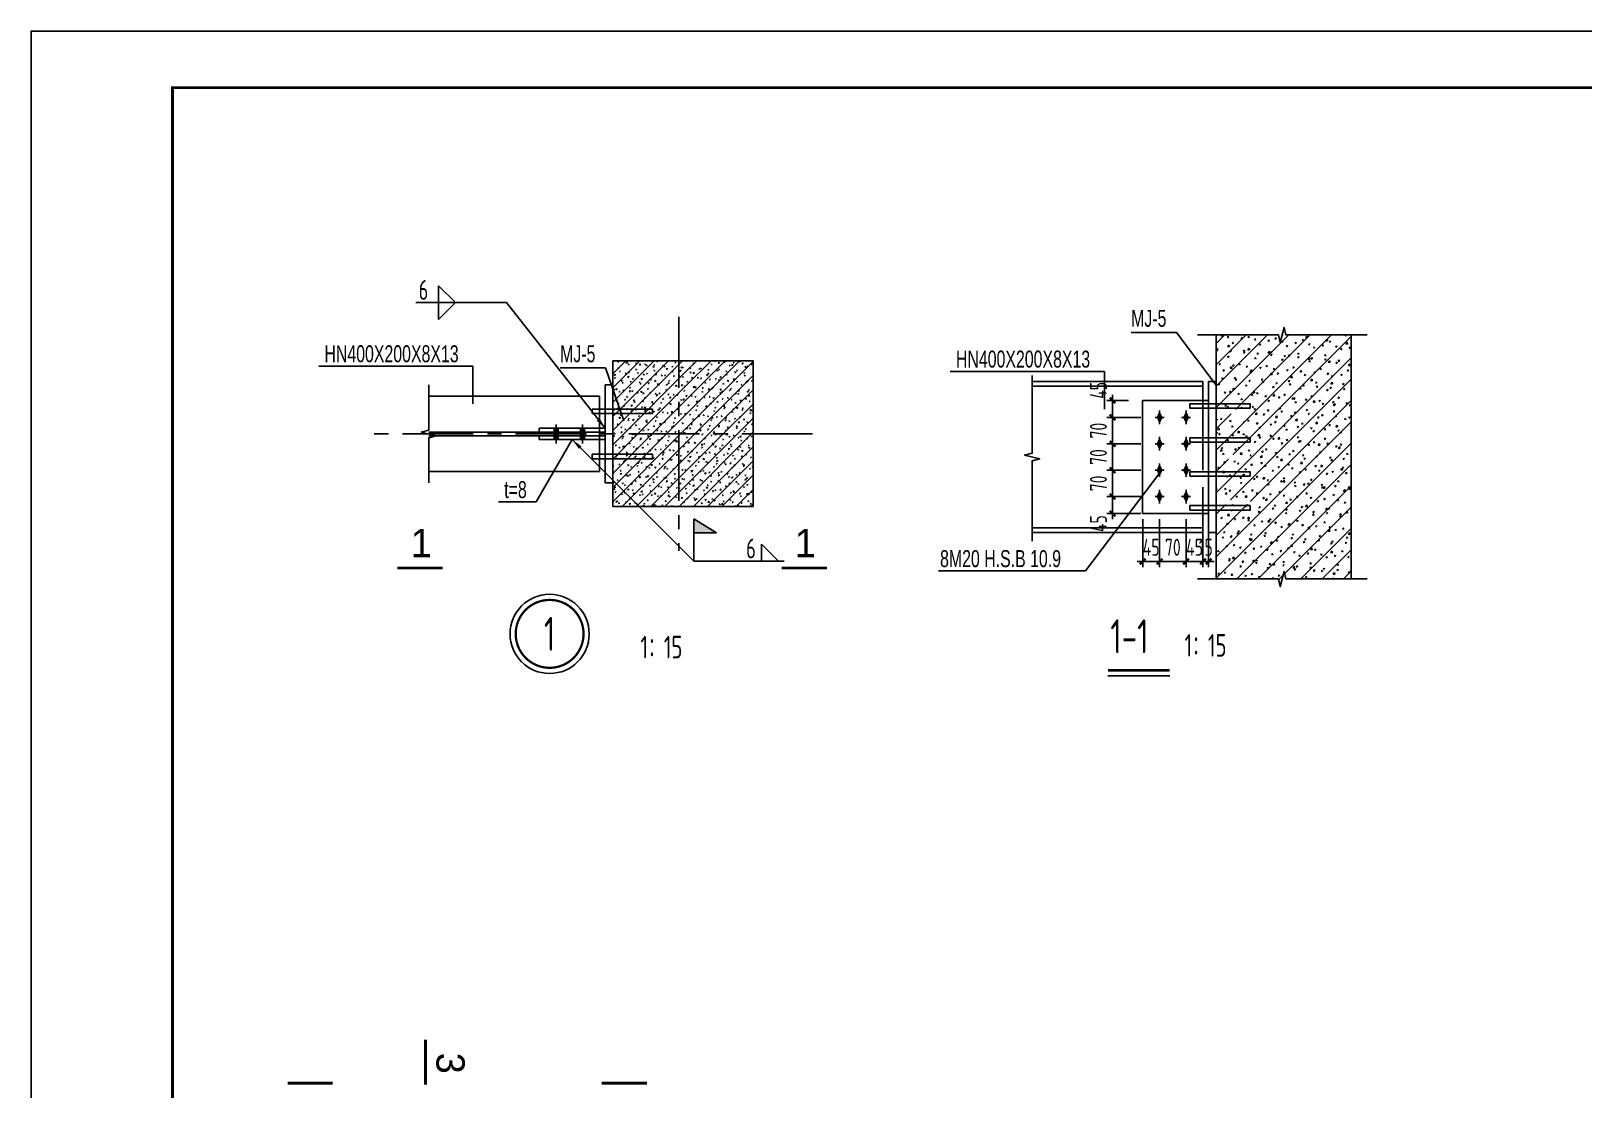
# Model space of a CAD drawing. Extents: x -803796 to -501762, y -1479216 to -846035.
# Drawn here: x -590862 to -549675, y -1444285 to -1416216 of the extents above; entities that cross this region are included whole.
import ezdxf
from ezdxf.enums import TextEntityAlignment as Align

# ---------------------------------------------------------------- set-up
doc = ezdxf.new("R2010")
doc.units = 0
doc.header["$LTSCALE"] = 1500
doc.linetypes.add('CENTER', pattern=[2, 1.25, -0.25, 0.25, -0.25])
doc.linetypes.add('DASHED', pattern=[19.05, 12.7, -6.35])
doc.layers.get('0').update_dxf_attribs({"linetype": 'CONTINUOUS'})
doc.layers.get('Defpoints').update_dxf_attribs({"linetype": 'CONTINUOUS'})
for name, color, linetype in [('AR-INT DECO', 140, 'CONTINUOUS'), ('AXIS', 253, 'CENTER'), ('AXIS_DIM', 3, 'CONTINUOUS'), ('BORDER', 7, 'CONTINUOUS'), ('HATCH', 254, 'CONTINUOUS'), ('NUM', 7, 'CONTINUOUS'), ('STXT_GB_THIN', 2, 'CONTINUOUS'), ('STXT_GB_TNDSH', 6, 'DASHED'), ('STXT_GEN_PDX', 7, 'CONTINUOUS'), ('STXT_LS_THIN', 8, 'CONTINUOUS'), ('STXT_XG_THIN', 2, 'CONTINUOUS'), ('STXT_XG_TNDSH', 6, 'DASHED'), ('TEXT', 7, 'CONTINUOUS'), ('THICK', 6, 'CONTINUOUS')]:
    doc.layers.add(name, color=color, linetype=linetype)
doc.styles.add('TSSD_Dimension', font='Tssdeng.shx', dxfattribs={"width": 0.7, "bigfont": 'hztxt.shx'})
doc.styles.add('TSSD_Label', font='tj03-romans1.shx', dxfattribs={"width": 0.7, "bigfont": 'hztxt.shx'})
doc.styles.add('TSSD_NORM', font='tssdeng.shx', dxfattribs={"width": 0.7, "bigfont": 'hztxt.shx'})
doc.styles.add('TSSD_Num', font='tssdeng.shx', dxfattribs={"width": 0.7, "bigfont": 'hztxt.shx'})
doc.dimstyles.new('TSSD_15_150', dxfattribs={"dimtxt": 450, "dimasz": 150, "dimexe": 150, "dimexo": 375, "dimgap": 150, "dimtad": 1, "dimdec": 0, "dimlfac": 0.1, "dimzin": 0, "dimdsep": 46, "dimtxsty": 'TSSD_Dimension', "dimblk": 'ARCHTICK', "dimblk1": 'ARCHTICK', "dimblk2": 'ARCHTICK', "dimcen": 0, "dimdle": 150, "dimclrt": 7, "dimadec": 0, "dimazin": 0, "dimtfac": 1, "dimtdec": 0, "dimtix": 1, "dimtmove": 2, "dimatfit": 3, "dimfxl": 1, "dimtolj": 1, "dimtzin": 0, "dimarcsym": 0})
doc.dimstyles.new('TSSD_LEADER_STYLE_300.0', dxfattribs={"dimtxt": 0.18, "dimasz": 300, "dimexe": 0.18, "dimexo": 0.0625, "dimgap": 0.09, "dimtad": 0, "dimtih": 1, "dimtoh": 1, "dimdec": 4, "dimzin": 0, "dimdsep": 46, "dimtxsty": 'Standard', "dimcen": 0.09, "dimadec": 0, "dimazin": 0, "dimtfac": 1, "dimtdec": 4, "dimtofl": 0, "dimtmove": 0, "dimatfit": 3, "dimfxl": 1, "dimtolj": 1, "dimtzin": 0, "dimarcsym": 0})
pattern_1 = [(50, (-297067.04, -502806.1), (239.086728, -20.91738), [25, -275]), (355, (-297067.04, -502806.1), (-46.250445, 250.73071), [20, -220]), (100.4514, (-297047.11, -502807.85), (192.83646, 229.81318), [21.24673, -233.71404]), (46.1842, (-297067.04, -502739.44), (355.74702, -55.173005), [37.5, -412.5]), (96.6356, (-297037.4, -502744.04), (311.55424, 324.70596), [31.8701, -350.571]), (351.1842, (-297067.04, -502739.44), (311.55398, 324.7062), [30, -330]), (21, (-297033.7, -502756.1), (198.969017, -134.206297), [25, -275]), (326, (-297033.7, -502756.1), (81.10511, 241.71668), [20, -220]), (71.4514, (-297017.12, -502767.3), (280.07421, 107.510166), [21.24673, -233.71404]), (45, (-297067.04, -502806.1), (-188.56181, 188.56181), [])]
pattern_2 = [(50, (-151170.73, -39866.95), (358.63009, -31.37607), [37.5, -412.5]), (355, (-151170.73, -39866.95), (-69.37567, 376.09607), [30, -330]), (100.4514, (-151140.85, -39869.57), (289.25469, 344.71977), [31.870095, -350.57106]), (46.1842, (-151170.73, -39766.95), (533.62052, -82.75951), [56.25, -618.75]), (96.6356, (-151126.26, -39773.85), (467.33135, 487.05894), [47.80514, -525.8565]), (351.1842, (-151170.73, -39766.95), (467.33097, 487.0593), [45, -495]), (21, (-151120.73, -39791.95), (298.453526, -201.309445), [37.5, -412.5]), (326, (-151120.73, -39791.95), (121.65767, 362.57502), [30, -330]), (71.4514, (-151095.86, -39808.73), (420.111314, 161.26525), [31.870095, -350.57106]), (45, (-151170.73, -39866.95), (-282.84271, 282.84271), [])]

# ---------------------------------------------------------------- blocks, each defined once
blk = doc.blocks.new('_WELD004')
at = {"color": 0, "linetype": 'ByBlock'}
for p, q in [((0, 1), (1, 0)), ((0, 0), (0, 1))]:
    blk.add_line(p, q, dxfattribs=at)
blk = doc.blocks.new('_WELD001')
at = {"linetype": 'ByBlock'}
blk.add_hatch(color=0, dxfattribs=at).paths.add_polyline_path([(0, 1.5), (0, 1), (0.8, 1)])
at = {"color": 0, "linetype": 'ByBlock'}
for p, q in [((0, 0), (0, 1.5)), ((0.8, 1), (0, 1.5)), ((0, 1), (0.8, 1))]:
    blk.add_line(p, q, dxfattribs=at)
blk = doc.blocks.new('ts_idx2')
at = {"color": 0, "linetype": 'ByBlock', "lineweight": -2, "const_width": 0.0333}
blk.add_lwpolyline([(-0.5, 0, 1), (0.5, 0, 1)], format="xyb", close=True, dxfattribs=at)
at = {"color": 0, "linetype": 'ByBlock', "lineweight": -2}
blk.add_circle((0, 0), 0.583, dxfattribs=at)
at = {"color": 0, "linetype": 'ByBlock', "lineweight": -2, "style": 'TSSD_Num', "width": 0.7}
blk.add_attdef('A', text='', height=0.5, dxfattribs=at).set_placement((0, 0), align=Align.MIDDLE_CENTER)
blk = doc.blocks.new('A$C2C5862AE')
at = {"layer": 'AR-INT DECO'}
for p, q in [((-1459, 1712), (-1459, 118)), ((-1339, 1712), (-1339, 118)), ((-259, 1712), (-259, 118)), ((-139, 1712), (-139, 118))]:
    blk.add_line(p, q, dxfattribs=at)
for points in [[(-1459, 1712), (-1339, 1712), (-1339, 118), (-1459, 118)], [(-259, 1712), (-139, 1712), (-139, 118), (-259, 118)], [(-2099, 1370), (501, 1370), (501, 1170), (-2099, 1170)]]:
    blk.add_lwpolyline(points, close=True, dxfattribs=at)
blk = doc.blocks.new('A$C218B12C0')
at = {"layer": 'AR-INT DECO'}
for points in [[(-1422, 2877), (-1222, 2877), (-1222, -1123), (-1422, -1123)], [(-1917, 2167), (-1917, 2287), (-323, 2287), (-323, 2167)], [(-1917, 1267), (-1917, 1387), (-323, 1387), (-323, 1267)], [(-1917, 367), (-1917, 487), (-323, 487), (-323, 367)], [(-1917, -533), (-1917, -413), (-323, -413), (-323, -533)]]:
    blk.add_lwpolyline(points, close=True, dxfattribs=at)
blk = doc.blocks.new('_ArchTick')
at = {"color": 0, "linetype": 'ByBlock', "const_width": 0.4}
blk.add_lwpolyline([(-0.5, -0.5), (0.5, 0.5)], dxfattribs=at)
blk = doc.blocks.new('*D493')
at = {"layer": 'AR-INT DECO', "color": 0, "lineweight": -2, "transparency": 16777216}
for p, q in [((-559779, -1429151), (-559779, -1430426)), ((-559629, -1429151), (-559629, -1430426)), ((-559779, -1430276), (-559929, -1430276)), ((-559629, -1430276), (-559779, -1430276)), ((-559629, -1430276), (-559479, -1430276))]:
    blk.add_line(p, q, dxfattribs=at)
at = {"layer": 'Defpoints', "color": 0, "transparency": 16777216}
for p in [(-559779, -1428776), (-559629, -1428776), (-559779, -1430276)]:
    blk.add_point(p, dxfattribs=at)
at = {"layer": 'AR-INT DECO', "color": 0, "lineweight": -2, "transparency": 16777216, "xscale": 150, "yscale": 150, "zscale": 150}
blk.add_blockref('_ArchTick', (-559779, -1430276), dxfattribs=at)
at = {"layer": 'AR-INT DECO', "color": 0, "lineweight": -2, "transparency": 16777216, "xscale": 150, "yscale": 150, "zscale": 150, "rotation": 180}
blk.add_blockref('_ArchTick', (-559629, -1430276), dxfattribs=at)
at = {"layer": 'AR-INT DECO', "color": 7, "transparency": 16777216, "insert": (-559704, -1429901), "char_height": 450, "attachment_point": 5, "style": 'TSSD_Dimension'}
blk.add_mtext('\\A1;15', dxfattribs=at)
blk = doc.blocks.new('*D494')
at = {"layer": 'AR-INT DECO', "color": 0, "lineweight": -2, "transparency": 16777216}
for p, q in [((-560229, -1429151), (-560229, -1430426)), ((-559779, -1429151), (-559779, -1430426)), ((-560229, -1430276), (-560379, -1430276)), ((-559779, -1430276), (-560229, -1430276)), ((-559779, -1430276), (-559629, -1430276))]:
    blk.add_line(p, q, dxfattribs=at)
at = {"layer": 'Defpoints', "color": 0, "transparency": 16777216}
for p in [(-560229, -1428776), (-559779, -1428776), (-560229, -1430276)]:
    blk.add_point(p, dxfattribs=at)
at = {"layer": 'AR-INT DECO', "color": 0, "lineweight": -2, "transparency": 16777216, "xscale": 150, "yscale": 150, "zscale": 150}
blk.add_blockref('_ArchTick', (-560229, -1430276), dxfattribs=at)
at = {"layer": 'AR-INT DECO', "color": 0, "lineweight": -2, "transparency": 16777216, "xscale": 150, "yscale": 150, "zscale": 150, "rotation": 180}
blk.add_blockref('_ArchTick', (-559779, -1430276), dxfattribs=at)
at = {"layer": 'AR-INT DECO', "color": 7, "transparency": 16777216, "insert": (-560004, -1429901), "char_height": 450, "attachment_point": 5, "style": 'TSSD_Dimension'}
blk.add_mtext('\\A1;45', dxfattribs=at)
blk = doc.blocks.new('*D495')
at = {"layer": 'AR-INT DECO', "color": 0, "lineweight": -2, "transparency": 16777216}
for p, q in [((-560929, -1429151), (-560929, -1430426)), ((-560229, -1429151), (-560229, -1430426)), ((-560929, -1430276), (-561079, -1430276)), ((-560229, -1430276), (-560929, -1430276)), ((-560229, -1430276), (-560079, -1430276))]:
    blk.add_line(p, q, dxfattribs=at)
at = {"layer": 'Defpoints', "color": 0, "transparency": 16777216}
for p in [(-560929, -1428776), (-560229, -1428776), (-560929, -1430276)]:
    blk.add_point(p, dxfattribs=at)
at = {"layer": 'AR-INT DECO', "color": 0, "lineweight": -2, "transparency": 16777216, "xscale": 150, "yscale": 150, "zscale": 150}
blk.add_blockref('_ArchTick', (-560929, -1430276), dxfattribs=at)
at = {"layer": 'AR-INT DECO', "color": 0, "lineweight": -2, "transparency": 16777216, "xscale": 150, "yscale": 150, "zscale": 150, "rotation": 180}
blk.add_blockref('_ArchTick', (-560229, -1430276), dxfattribs=at)
at = {"layer": 'AR-INT DECO', "color": 7, "transparency": 16777216, "insert": (-560579, -1429901), "char_height": 450, "attachment_point": 5, "style": 'TSSD_Dimension'}
blk.add_mtext('\\A1;70', dxfattribs=at)
blk = doc.blocks.new('*D496')
at = {"layer": 'AR-INT DECO', "color": 0, "lineweight": -2, "transparency": 16777216}
for p, q in [((-561379, -1429151), (-561379, -1430426)), ((-560929, -1429151), (-560929, -1430426)), ((-561379, -1430276), (-561529, -1430276)), ((-560929, -1430276), (-561379, -1430276)), ((-560929, -1430276), (-560779, -1430276))]:
    blk.add_line(p, q, dxfattribs=at)
at = {"layer": 'Defpoints', "color": 0, "transparency": 16777216}
for p in [(-561379, -1428776), (-560929, -1428776), (-561379, -1430276)]:
    blk.add_point(p, dxfattribs=at)
at = {"layer": 'AR-INT DECO', "color": 0, "lineweight": -2, "transparency": 16777216, "xscale": 150, "yscale": 150, "zscale": 150}
blk.add_blockref('_ArchTick', (-561379, -1430276), dxfattribs=at)
at = {"layer": 'AR-INT DECO', "color": 0, "lineweight": -2, "transparency": 16777216, "xscale": 150, "yscale": 150, "zscale": 150, "rotation": 180}
blk.add_blockref('_ArchTick', (-560929, -1430276), dxfattribs=at)
at = {"layer": 'AR-INT DECO', "color": 7, "transparency": 16777216, "insert": (-561154, -1429901), "char_height": 450, "attachment_point": 5, "style": 'TSSD_Dimension'}
blk.add_mtext('\\A1;45', dxfattribs=at)
blk = doc.blocks.new('*D497')
at = {"layer": 'AR-INT DECO', "color": 0, "lineweight": -2, "transparency": 16777216}
for p, q in [((-562177, -1425857), (-562177, -1426607)), ((-561754, -1426007), (-562327, -1426007)), ((-561424, -1426457), (-562327, -1426457))]:
    blk.add_line(p, q, dxfattribs=at)
at = {"layer": 'Defpoints', "color": 0, "transparency": 16777216}
for p in [(-561379, -1426007), (-562177, -1426457), (-561049, -1426457)]:
    blk.add_point(p, dxfattribs=at)
at = {"layer": 'AR-INT DECO', "color": 0, "lineweight": -2, "transparency": 16777216, "xscale": 150, "yscale": 150, "zscale": 150}
for p, rotation in [((-562177, -1426007), 90), ((-562177, -1426457), 270)]:
    blk.add_blockref('_ArchTick', p, dxfattribs=dict(at, rotation=rotation))
at = {"layer": 'AR-INT DECO', "color": 7, "transparency": 16777216, "insert": (-562552, -1425741), "char_height": 450, "attachment_point": 5, "rotation": 90, "style": 'TSSD_Dimension'}
blk.add_mtext('\\A1;45', dxfattribs=at)
blk = doc.blocks.new('*D498')
at = {"layer": 'AR-INT DECO', "color": 0, "lineweight": -2, "transparency": 16777216}
for p, q in [((-561424, -1426457), (-562327, -1426457)), ((-562177, -1426457), (-562177, -1426307)), ((-562177, -1426457), (-562177, -1427157)), ((-561424, -1427157), (-562327, -1427157)), ((-562177, -1427157), (-562177, -1427307))]:
    blk.add_line(p, q, dxfattribs=at)
at = {"layer": 'Defpoints', "color": 0, "transparency": 16777216}
for p in [(-561049, -1426457), (-562177, -1427157), (-561049, -1427157)]:
    blk.add_point(p, dxfattribs=at)
at = {"layer": 'AR-INT DECO', "color": 0, "lineweight": -2, "transparency": 16777216, "xscale": 150, "yscale": 150, "zscale": 150}
for p, rotation in [((-562177, -1426457), 270), ((-562177, -1427157), 90)]:
    blk.add_blockref('_ArchTick', p, dxfattribs=dict(at, rotation=rotation))
at = {"layer": 'AR-INT DECO', "color": 7, "transparency": 16777216, "insert": (-562552, -1426807), "char_height": 450, "attachment_point": 5, "rotation": 90, "style": 'TSSD_Dimension'}
blk.add_mtext('\\A1;70', dxfattribs=at)
blk = doc.blocks.new('*D499')
at = {"layer": 'AR-INT DECO', "color": 0, "lineweight": -2, "transparency": 16777216}
for p, q in [((-562177, -1427157), (-562177, -1427007)), ((-561424, -1427157), (-562327, -1427157)), ((-562177, -1427157), (-562177, -1427857)), ((-561424, -1427857), (-562327, -1427857)), ((-562177, -1427857), (-562177, -1428007))]:
    blk.add_line(p, q, dxfattribs=at)
at = {"layer": 'Defpoints', "color": 0, "transparency": 16777216}
for p in [(-561049, -1427157), (-562177, -1427857), (-561049, -1427857)]:
    blk.add_point(p, dxfattribs=at)
at = {"layer": 'AR-INT DECO', "color": 0, "lineweight": -2, "transparency": 16777216, "xscale": 150, "yscale": 150, "zscale": 150}
for p, rotation in [((-562177, -1427157), 270), ((-562177, -1427857), 90)]:
    blk.add_blockref('_ArchTick', p, dxfattribs=dict(at, rotation=rotation))
at = {"layer": 'AR-INT DECO', "color": 7, "transparency": 16777216, "insert": (-562552, -1427507), "char_height": 450, "attachment_point": 5, "rotation": 90, "style": 'TSSD_Dimension'}
blk.add_mtext('\\A1;70', dxfattribs=at)
blk = doc.blocks.new('*D500')
at = {"layer": 'AR-INT DECO', "color": 0, "lineweight": -2, "transparency": 16777216}
for p, q in [((-561424, -1427857), (-562327, -1427857)), ((-562177, -1427857), (-562177, -1427707)), ((-562177, -1427857), (-562177, -1428557)), ((-561364, -1428557), (-562327, -1428557)), ((-562177, -1428557), (-562177, -1428707))]:
    blk.add_line(p, q, dxfattribs=at)
at = {"layer": 'Defpoints', "color": 0, "transparency": 16777216}
for p in [(-561049, -1427857), (-562177, -1428557), (-560989, -1428557, -3)]:
    blk.add_point(p, dxfattribs=at)
at = {"layer": 'AR-INT DECO', "color": 0, "lineweight": -2, "transparency": 16777216, "xscale": 150, "yscale": 150, "zscale": 150}
for p, rotation in [((-562177, -1427857), 270), ((-562177, -1428557), 90)]:
    blk.add_blockref('_ArchTick', p, dxfattribs=dict(at, rotation=rotation))
at = {"layer": 'AR-INT DECO', "color": 7, "transparency": 16777216, "insert": (-562552, -1428207), "char_height": 450, "attachment_point": 5, "rotation": 90, "style": 'TSSD_Dimension'}
blk.add_mtext('\\A1;70', dxfattribs=at)
blk = doc.blocks.new('*D501')
at = {"layer": 'AR-INT DECO', "color": 0, "lineweight": -2, "transparency": 16777216}
for p, q in [((-561364, -1428557), (-562327, -1428557)), ((-562177, -1429157), (-562177, -1428407)), ((-561424, -1429007), (-562327, -1429007))]:
    blk.add_line(p, q, dxfattribs=at)
at = {"layer": 'Defpoints', "color": 0, "transparency": 16777216}
for p in [(-562177, -1428557), (-560989, -1428557, -3), (-561049, -1429007)]:
    blk.add_point(p, dxfattribs=at)
at = {"layer": 'AR-INT DECO', "color": 0, "lineweight": -2, "transparency": 16777216, "xscale": 150, "yscale": 150, "zscale": 150}
for p, rotation in [((-562177, -1428557), 90), ((-562177, -1429007), 270)]:
    blk.add_blockref('_ArchTick', p, dxfattribs=dict(at, rotation=rotation))
at = {"layer": 'AR-INT DECO', "color": 7, "transparency": 16777216, "insert": (-562552, -1429273), "char_height": 450, "attachment_point": 5, "rotation": 90, "style": 'TSSD_Dimension'}
blk.add_mtext('\\A1;45', dxfattribs=at)

msp = doc.modelspace()

# ---------------------------------------------------------------- hatches: boundary and pattern name
at = {"layer": 'HATCH'}
h = msp.add_hatch(dxfattribs=at)
h.set_pattern_fill('ARMOREDW', color=256, scale=50, style=0)
h.set_pattern_definition(pattern_2)
h.paths.add_polyline_path([(-555849.1, -1424272.6), (-557579.1, -1424272.6), (-557629.1, -1424072.6), (-557679.1, -1424272.6), (-557679.1, -1430740.6), (-557629.1, -1430540.6), (-557579.1, -1430740.6), (-555849.1, -1430740.6)])
h = msp.add_hatch(dxfattribs=at)
h.set_pattern_fill('ARMOREDW', color=256, scale=50, style=0)
h.set_pattern_definition(pattern_2)
h.paths.add_polyline_path([(-557679.1, -1424272.6), (-557729.1, -1424472.6), (-557779.1, -1424272.6), (-559429.1, -1424272.6), (-559429.1, -1426246.6), (-558529.5, -1426246.6), (-558529.5, -1426366.6), (-559429.1, -1426366.6), (-559429.1, -1427446.6), (-558529.5, -1427446.6), (-558529.5, -1427566.6), (-559429.1, -1427566.6), (-559429.1, -1428646.6), (-558529.5, -1428646.6), (-558529.5, -1428766.6), (-559429.1, -1428766.6), (-559429.1, -1430740.6), (-557779.1, -1430740.6), (-557729.1, -1430940.6), (-557679.1, -1430740.6)])
h = msp.add_hatch(dxfattribs=at)
h.set_pattern_fill('ARMOREDW', color=256, scale=33.333333, style=0)
h.set_pattern_definition(pattern_1)
h.paths.add_polyline_path([(-573484.3, -1424956.2), (-575434.3, -1424956.2), (-575434.3, -1426895.6), (-573484.3, -1426895.6)])
h = msp.add_hatch(dxfattribs=at)
h.set_pattern_fill('ARMOREDW', color=256, scale=33.333333, style=0)
h.set_pattern_definition(pattern_1)
h.paths.add_polyline_path([(-571712.9, -1424956.2), (-573484.3, -1424956.2), (-573484.3, -1426895.6), (-571712.9, -1426895.6)])
h = msp.add_hatch(dxfattribs=at)
h.set_pattern_fill('ARMOREDW', color=256, scale=33.333333, style=0)
h.set_pattern_definition(pattern_1)
h.paths.add_polyline_path([(-573484.3, -1426895.6), (-575434.3, -1426895.6), (-575434.3, -1428818.8), (-573484.3, -1428818.8)])
h = msp.add_hatch(dxfattribs=at)
h.set_pattern_fill('ARMOREDW', color=256, scale=33.333333, style=0)
h.set_pattern_definition(pattern_1)
h.paths.add_polyline_path([(-571712.9, -1426895.6), (-573484.3, -1426895.6), (-573484.3, -1428818.8), (-571712.9, -1428818.8)])
at = {"layer": 'STXT_LS_THIN'}
for points in [[(-560929.1, -1426336.6), (-560989.1, -1426456.6), (-560929.1, -1426576.6), (-560869.1, -1426456.6)], [(-560229.1, -1426336.6), (-560289.1, -1426456.6), (-560229.1, -1426576.6), (-560169.1, -1426456.6)], [(-560929.1, -1427036.6), (-560989.1, -1427156.6), (-560929.1, -1427276.6), (-560869.1, -1427156.6)], [(-560229.1, -1427036.6), (-560289.1, -1427156.6), (-560229.1, -1427276.6), (-560169.1, -1427156.6)], [(-560929.1, -1427736.6), (-560989.1, -1427856.6), (-560929.1, -1427976.6), (-560869.1, -1427856.6)], [(-560229.1, -1427736.6), (-560289.1, -1427856.6), (-560229.1, -1427976.6), (-560169.1, -1427856.6)], [(-560929.1, -1428436.6), (-560989.1, -1428556.6), (-560929.1, -1428676.6), (-560869.1, -1428556.6)], [(-560229.1, -1428436.6), (-560289.1, -1428556.6), (-560229.1, -1428676.6), (-560169.1, -1428556.6)]]:
    msp.add_hatch(color=256, dxfattribs=at).paths.add_polyline_path(points)

# ---------------------------------------------------------------- linework, layer by layer
at = {"layer": 'AR-INT DECO'}
for p, q in [((-578255.3, -1423415.6, -3.1), (-580655.3, -1423415.6, -3.1)), ((-579144.3, -1425095.6, -3.1), (-583231, -1425095.6, -3.1)), ((-579144.3, -1426095.6, -3.1), (-579144.3, -1425095.6, -3.1)), ((-562394.6, -1425236.6, -6.2), (-566481.3, -1425236.6, -6.2)), ((-562394.6, -1426236.6, -6.2), (-562394.6, -1425236.6, -6.2)), ((-576509.3, -1427045.6, -3.1), (-577462, -1428695.6, -3.1)), ((-560869.1, -1427856.6, -6.2), (-562894.9, -1430526, -6.2)), ((-577462, -1428695.6, -3.1), (-578462, -1428695.6, -3.1)), ((-559629.1, -1429006.6, -3.1), (-561379.1, -1429006.6, -3.1)), ((-573284.3, -1430270.6, -3.1), (-570884.3, -1430270.6, -3.1)), ((-562894.9, -1430526, -6.2), (-566795.8, -1430526, -6.2))]:
    msp.add_line(p, q, dxfattribs=at)
at = {"layer": 'AR-INT DECO', "elevation": -3.1}
msp.add_lwpolyline([(-575434.3, -1424956.2), (-571712.9, -1424956.2), (-571712.9, -1428818.8), (-575434.3, -1428818.8)], close=True, dxfattribs=at)
at = {"layer": 'AXIS'}
for p, q in [((-573684.3, -1423795.6, -3.1), (-573684.3, -1429995.6, -3.1)), ((-576934.3, -1427145.6, -3.1), (-576934.3, -1426645.6, -3.1)), ((-576234.3, -1427145.6, -3.1), (-576234.3, -1426645.6, -3.1)), ((-570134.3, -1426895.6, -3.1), (-581914.3, -1426895.6, -3.1))]:
    msp.add_line(p, q, dxfattribs=at)
at = {"layer": 'BORDER', "elevation": -3.1}
msp.add_lwpolyline([(-590861.8, -1479216.4), (-590861.8, -1416216.4), (-501761.8, -1416216.4), (-501761.8, -1479216.4)], close=True, dxfattribs=at)
at = {"layer": 'BORDER', "const_width": 75, "elevation": -3.1}
msp.add_lwpolyline([(-587111.8, -1477716.4), (-587111.8, -1417716.4), (-503261.8, -1417716.4), (-503261.8, -1477716.4)], close=True, dxfattribs=at)
at = {"layer": 'NUM', "const_width": 75, "elevation": -3.1}
msp.add_lwpolyline([(-562300.9, -1433160.9), (-560662.2, -1433160.9)], dxfattribs=at)
at = {"layer": 'NUM', "elevation": -3.1}
msp.add_lwpolyline([(-562300.9, -1433310.9), (-560662.2, -1433310.9)], dxfattribs=at)
at = {"layer": 'STXT_GB_THIN'}
for p, q in [((-561379.1, -1426006.6, -6.2), (-561379.1, -1429006.6, -6.2)), ((-559629.1, -1426006.6, -3.1), (-561379.1, -1426006.6, -3.1))]:
    msp.add_line(p, q, dxfattribs=at)
at = {"layer": 'STXT_GB_TNDSH'}
for p, q in [((-577384.3, -1426745.6, -3.1), (-575634.3, -1426745.6, -3.1)), ((-577384.3, -1426745.6, -3.1), (-577384.3, -1426845.6, -3.1)), ((-575634.3, -1426845.6, -3.1), (-577384.3, -1426845.6, -3.1)), ((-575634.3, -1426945.6, -3.1), (-577384.3, -1426945.6, -3.1)), ((-577384.3, -1427045.6, -3.1), (-577384.3, -1426945.6, -3.1)), ((-577384.3, -1427045.6, -3.1), (-575634.3, -1427045.6, -3.1)), ((-575634.3, -1426845.6, -3.1), (-575634.3, -1426745.6, -3.1)), ((-575634.3, -1426945.6, -3.1), (-575634.3, -1427045.6, -3.1))]:
    msp.add_line(p, q, dxfattribs=at)
at = {"layer": 'STXT_GEN_PDX'}
for points, elevation in [([(-555429.1, -1424272.6), (-557579.1, -1424272.6), (-557629.1, -1424072.6), (-557729.1, -1424472.6), (-557779.1, -1424272.6), (-559929.1, -1424272.6)], -6.2), ([(-564309.1, -1425345.1), (-564309.1, -1427406.6), (-564509.1, -1427456.6), (-564109.1, -1427556.6), (-564309.1, -1427606.6), (-564309.1, -1429736)], -6.2), ([(-580314.3, -1425595.6), (-580314.3, -1426795.6), (-580514.3, -1426845.6), (-580114.3, -1426945.6), (-580314.3, -1426995.6), (-580314.3, -1428195.6)], -3.1), ([(-555429.1, -1430740.6), (-557579.1, -1430740.6), (-557629.1, -1430540.6), (-557729.1, -1430940.6), (-557779.1, -1430740.6), (-559929.1, -1430740.6)], -6.2)]:
    msp.add_lwpolyline(points, dxfattribs=dict(at, elevation=elevation))
at = {"layer": 'STXT_LS_THIN'}
for p, q in [((-560929.1, -1426276.6, -6.2), (-560929.1, -1426636.6, -6.2)), ((-560229.1, -1426276.6, -6.2), (-560229.1, -1426636.6, -6.2)), ((-561049.1, -1426456.6, -6.2), (-560809.1, -1426456.6, -6.2)), ((-560929.1, -1426336.6, -6.2), (-560989.1, -1426456.6, -6.2)), ((-560929.1, -1426576.6, -6.2), (-560989.1, -1426456.6, -6.2)), ((-560929.1, -1426336.6, -6.2), (-560869.1, -1426456.6, -6.2)), ((-560929.1, -1426576.6, -6.2), (-560869.1, -1426456.6, -6.2)), ((-560349.1, -1426456.6, -6.2), (-560109.1, -1426456.6, -6.2)), ((-560229.1, -1426336.6, -6.2), (-560289.1, -1426456.6, -6.2)), ((-560229.1, -1426576.6, -6.2), (-560289.1, -1426456.6, -6.2)), ((-560229.1, -1426336.6, -6.2), (-560169.1, -1426456.6, -6.2)), ((-560229.1, -1426576.6, -6.2), (-560169.1, -1426456.6, -6.2)), ((-560929.1, -1427036.6, -6.2), (-560989.1, -1427156.6, -6.2)), ((-560929.1, -1426976.6, -6.2), (-560929.1, -1427336.6, -6.2)), ((-560929.1, -1427036.6, -6.2), (-560869.1, -1427156.6, -6.2)), ((-560229.1, -1427036.6, -6.2), (-560289.1, -1427156.6, -6.2)), ((-560229.1, -1426976.6, -6.2), (-560229.1, -1427336.6, -6.2)), ((-560229.1, -1427036.6, -6.2), (-560169.1, -1427156.6, -6.2)), ((-561049.1, -1427156.6, -6.2), (-560809.1, -1427156.6, -6.2)), ((-560929.1, -1427276.6, -6.2), (-560989.1, -1427156.6, -6.2)), ((-560929.1, -1427276.6, -6.2), (-560869.1, -1427156.6, -6.2)), ((-560349.1, -1427156.6, -6.2), (-560109.1, -1427156.6, -6.2)), ((-560229.1, -1427276.6, -6.2), (-560289.1, -1427156.6, -6.2)), ((-560229.1, -1427276.6, -6.2), (-560169.1, -1427156.6, -6.2)), ((-561049.1, -1427856.6, -6.2), (-560809.1, -1427856.6, -6.2)), ((-560929.1, -1427736.6, -6.2), (-560989.1, -1427856.6, -6.2)), ((-560929.1, -1427976.6, -6.2), (-560989.1, -1427856.6, -6.2)), ((-560929.1, -1427676.6, -6.2), (-560929.1, -1428036.6, -6.2)), ((-560929.1, -1427736.6, -6.2), (-560869.1, -1427856.6, -6.2)), ((-560929.1, -1427976.6, -6.2), (-560869.1, -1427856.6, -6.2)), ((-560349.1, -1427856.6, -6.2), (-560109.1, -1427856.6, -6.2)), ((-560229.1, -1427736.6, -6.2), (-560289.1, -1427856.6, -6.2)), ((-560229.1, -1427976.6, -6.2), (-560289.1, -1427856.6, -6.2)), ((-560229.1, -1427676.6, -6.2), (-560229.1, -1428036.6, -6.2)), ((-560229.1, -1427736.6, -6.2), (-560169.1, -1427856.6, -6.2)), ((-560229.1, -1427976.6, -6.2), (-560169.1, -1427856.6, -6.2)), ((-561049.1, -1428556.6, -6.2), (-560809.1, -1428556.6, -6.2)), ((-560929.1, -1428436.6, -6.2), (-560989.1, -1428556.6, -6.2)), ((-560929.1, -1428676.6, -6.2), (-560989.1, -1428556.6, -6.2)), ((-560929.1, -1428376.6, -6.2), (-560929.1, -1428736.6, -6.2)), ((-560929.1, -1428436.6, -6.2), (-560869.1, -1428556.6, -6.2)), ((-560929.1, -1428676.6, -6.2), (-560869.1, -1428556.6, -6.2)), ((-560349.1, -1428556.6, -6.2), (-560109.1, -1428556.6, -6.2)), ((-560229.1, -1428436.6, -6.2), (-560289.1, -1428556.6, -6.2)), ((-560229.1, -1428676.6, -6.2), (-560289.1, -1428556.6, -6.2)), ((-560229.1, -1428376.6, -6.2), (-560229.1, -1428736.6, -6.2)), ((-560229.1, -1428436.6, -6.2), (-560169.1, -1428556.6, -6.2)), ((-560229.1, -1428676.6, -6.2), (-560169.1, -1428556.6, -6.2))]:
    msp.add_line(p, q, dxfattribs=at)
at = {"layer": 'STXT_LS_THIN', "const_width": 150, "elevation": -3.1}
for points in [[(-576934.3, -1426745.6), (-576934.3, -1427045.6)], [(-576234.3, -1426745.6), (-576234.3, -1427045.6)]]:
    msp.add_lwpolyline(points, dxfattribs=at)
at = {"layer": 'STXT_XG_THIN'}
for p, q in [((-559429.1, -1424272.6, -6.2), (-559429.1, -1430740.6, -6.2)), ((-555849.1, -1424272.6, -6.2), (-555849.1, -1430740.6, -6.2)), ((-564309.1, -1425506.6, -6.2), (-559779.1, -1425506.6, -6.2)), ((-564309.1, -1425626.6, -6.2), (-559779.1, -1425626.6, -6.2)), ((-559779.1, -1425506.6, -6.2), (-559779.1, -1426706.6, -6.2)), ((-575784.3, -1425895.6, -3.1), (-580314.3, -1425895.6, -3.1)), ((-575784.3, -1425895.6, -3.1), (-575784.3, -1427895.6, -3.1)), ((-575784.3, -1427895.6, -3.1), (-580314.3, -1427895.6, -3.1)), ((-559779.1, -1428306.6, -6.2), (-559779.1, -1429506.6, -6.2)), ((-564309.1, -1429386.6, -6.2), (-559779.1, -1429386.6, -6.2)), ((-564309.1, -1429506.6, -6.2), (-559779.1, -1429506.6, -6.2))]:
    msp.add_line(p, q, dxfattribs=at)
at = {"layer": 'STXT_XG_TNDSH'}
for p, q in [((-559779.1, -1426256.6, -6.2), (-559779.1, -1427856.6, -6.2)), ((-575784.3, -1426845.6, -3.1), (-580314.3, -1426845.6, -3.1)), ((-575784.3, -1426945.6, -3.1), (-580314.3, -1426945.6, -3.1)), ((-575784.3, -1426845.6, -3.1), (-575784.3, -1426945.6, -3.1))]:
    msp.add_line(p, q, dxfattribs=at)
at = {"layer": 'TEXT'}
for p, q in [((-560485.4, -1424206.2, -6.2), (-561685.4, -1424206.2, -6.2)), ((-559429.1, -1425606.6, -6.2), (-560485.4, -1424206.2, -6.2)), ((-575629.6, -1425145.3, -3.1), (-576829.6, -1425145.3, -3.1)), ((-575136.7, -1426545.7, -3.1), (-575629.6, -1425145.3, -3.1))]:
    msp.add_line(p, q, dxfattribs=at)
at = {"layer": 'THICK', "const_width": 75}
for points, elevation in [([(-579943.2, -1430451), (-581143.2, -1430451)], -3.1), ([(-570955.6, -1430451), (-569755.6, -1430451)], -3.1), ([(-580398.1, -1444149.4), (-580398.1, -1442949.4)], -15.5), ([(-582858, -1444107.1), (-584058, -1444107.1)], -9.3), ([(-575727, -1444107.1), (-574527, -1444107.1)], -9.3)]:
    msp.add_lwpolyline(points, dxfattribs=dict(at, elevation=elevation))

# ---------------------------------------------------------------- block references
at = {"layer": 'AR-INT DECO'}
for name, p, xscale, yscale, zscale in [('_WELD004', (-580055.3, -1423415.6, -3.1), 450, 450, 450), ('_WELD001', (-573284.3, -1430270.6, -3.1), 750, 750, 750), ('_WELD004', (-571484.3, -1430270.6, -3.1), 450, 450, 450)]:
    msp.add_blockref(name, p, dxfattribs=dict(at, xscale=xscale, yscale=yscale, zscale=zscale))
at = {"layer": 'AR-INT DECO', "xscale": -450, "yscale": 449.9999999999998, "zscale": 450, "rotation": 180}
msp.add_blockref('_WELD004', (-580055.3, -1423415.6, -3.1), dxfattribs=at)
at = {"layer": 'AR-INT DECO', "rotation": 90}
msp.add_blockref('A$C2C5862AE', (-574263.9, -1426097, -3.1), dxfattribs=at)
at = {"layer": 'AR-INT DECO'}
msp.add_blockref('A$C218B12C0', (-558206.8, -1428383.8, -6.2), dxfattribs=at)
at = {"layer": 'AXIS_DIM'}
ref = msp.add_blockref('ts_idx2', (-577108, -1432195.6, -3.1), dxfattribs=dict(at, xscale=1800, yscale=1800, zscale=1800))
ref.add_attrib('1', '1', dxfattribs={"height": 900, "style": 'TSSD_Num', "width": 0.7}).set_placement((-577108, -1432195.6, -3.1), align=Align.MIDDLE_CENTER)

# ---------------------------------------------------------------- texts
at = {"layer": 'AR-INT DECO', "width": 0.7}
for s, height, style, p in [('6', 525, 'TSSD_Dimension', (-580580.3, -1423340.6, -3.1)), ('HN400X200X8X13', 450, 'TSSD_Label', (-583081, -1424995.6, -3.1)), ('HN400X200X8X13', 450, 'TSSD_Label', (-566331.3, -1425136.6, -6.2)), ('t=8', 450, 'TSSD_Label', (-578312, -1428595.6, -3.1)), ('6', 525, 'TSSD_Dimension', (-571893.1, -1430195.6, -3.1)), ('8M20 H.S.B 10.9', 450, 'TSSD_Label', (-566752.4, -1430426, -6.2))]:
    msp.add_text(s, height=height, dxfattribs=dict(at, style=style)).set_placement(p)
at = {"layer": 'NUM', "style": 'TSSD_NORM', "width": 0.7}
for s, height, p in [('1-1', 900, (-562235, -1432980.9, -3.1)), (' 1：15', 600, (-574954.1, -1433027, -3.1)), (' 1：15', 600, (-560522.8, -1432980.9, -3.1))]:
    msp.add_text(s, height=height, dxfattribs=at).set_placement(p, align=Align.BOTTOM_LEFT)
at = {"layer": 'TEXT', "style": 'TSSD_Label', "width": 0.7}
for p in [(-561685.4, -1424056.2, -6.2), (-576829.6, -1424995.3, -3.1)]:
    msp.add_text('MJ-5', height=450, dxfattribs=at).set_placement(p)
at = {"layer": 'THICK', "style": 'TSSD_Label'}
for p in [(-580793.2, -1430163.5, -3.1), (-570605.6, -1430163.5, -3.1)]:
    msp.add_text('1', height=750, dxfattribs=at).set_placement(p)
msp.add_text('3', height=750, rotation=270, dxfattribs=at).set_placement((-580110.6, -1443299.4, -15.5))

# ---------------------------------------------------------------- dimensions: what is measured, and where the dimension line sits
at = {"layer": 'AR-INT DECO'}
for base, p1, p2, angle, picture, middle in [((-562176.6, -1426456.6, -3.1), (-561379.1, -1426006.6, -3.1), (-561049.1, -1426456.6, -3.1), 90, '*D497', (-562551.6, -1425740.6, -3.1)), ((-562176.6, -1428556.6, -3.1), (-561049.1, -1429006.6, -3.1), (-560989.1, -1428556.6, -6.2), 270, '*D501', (-562551.6, -1429272.6, -3.1))]:
    dim = msp.add_linear_dim(base=base, p1=p1, p2=p2, angle=angle, dimstyle='TSSD_15_150', dxfattribs=at)
    dim.commit()
    dim.dimension.update_dxf_attribs({"geometry": picture, "text_midpoint": middle, "dimtype": 160})
for base, p1, p2, angle, picture, middle in [((-562176.6, -1427156.6, -3.1), (-561049.1, -1426456.6, -3.1), (-561049.1, -1427156.6, -3.1), 90, '*D498', (-562551.6, -1426806.6, -3.1)), ((-562176.6, -1427856.6, -3.1), (-561049.1, -1427156.6, -3.1), (-561049.1, -1427856.6, -3.1), 90, '*D499', (-562551.6, -1427506.6, -3.1)), ((-562176.6, -1428556.6, -3.1), (-561049.1, -1427856.6, -3.1), (-560989.1, -1428556.6, -6.2), 90, '*D500', (-562551.6, -1428206.6, -3.1)), ((-561379.1, -1430276.2, -6.2), (-560929.1, -1428776.2, -6.2), (-561379.1, -1428776.2, -6.2), 180, '*D496', (-561154.1, -1429901.2, -6.2)), ((-560929.1, -1430276.2, -6.2), (-560229.1, -1428776.2, -6.2), (-560929.1, -1428776.2, -6.2), 180, '*D495', (-560579.1, -1429901.2, -6.2)), ((-560229.1, -1430276.2, -6.2), (-559779.1, -1428776.2, -6.2), (-560229.1, -1428776.2, -6.2), 180, '*D494', (-560004.1, -1429901.2, -6.2)), ((-559779.1, -1430276.2, -6.2), (-559629.1, -1428776.2, -6.2), (-559779.1, -1428776.2, -6.2), 180, '*D493', (-559704.1, -1429901.2, -6.2))]:
    dim = msp.add_linear_dim(base=base, p1=p1, p2=p2, angle=angle, dimstyle='TSSD_15_150', dxfattribs=at)
    dim.commit()
    dim.dimension.update_dxf_attribs({"geometry": picture, "text_midpoint": middle})

# ---------------------------------------------------------------- leaders
for points in [[(-575634.3, -1426745.6, -3.1), (-578255.3, -1423415.6, -3.1)], [(-576509.3, -1427045.6, -3.1), (-573284.3, -1430270.6, -3.1)]]:
    msp.add_leader(points, dimstyle='TSSD_LEADER_STYLE_300.0', dxfattribs=at)

doc.saveas('drawing.dxf')
